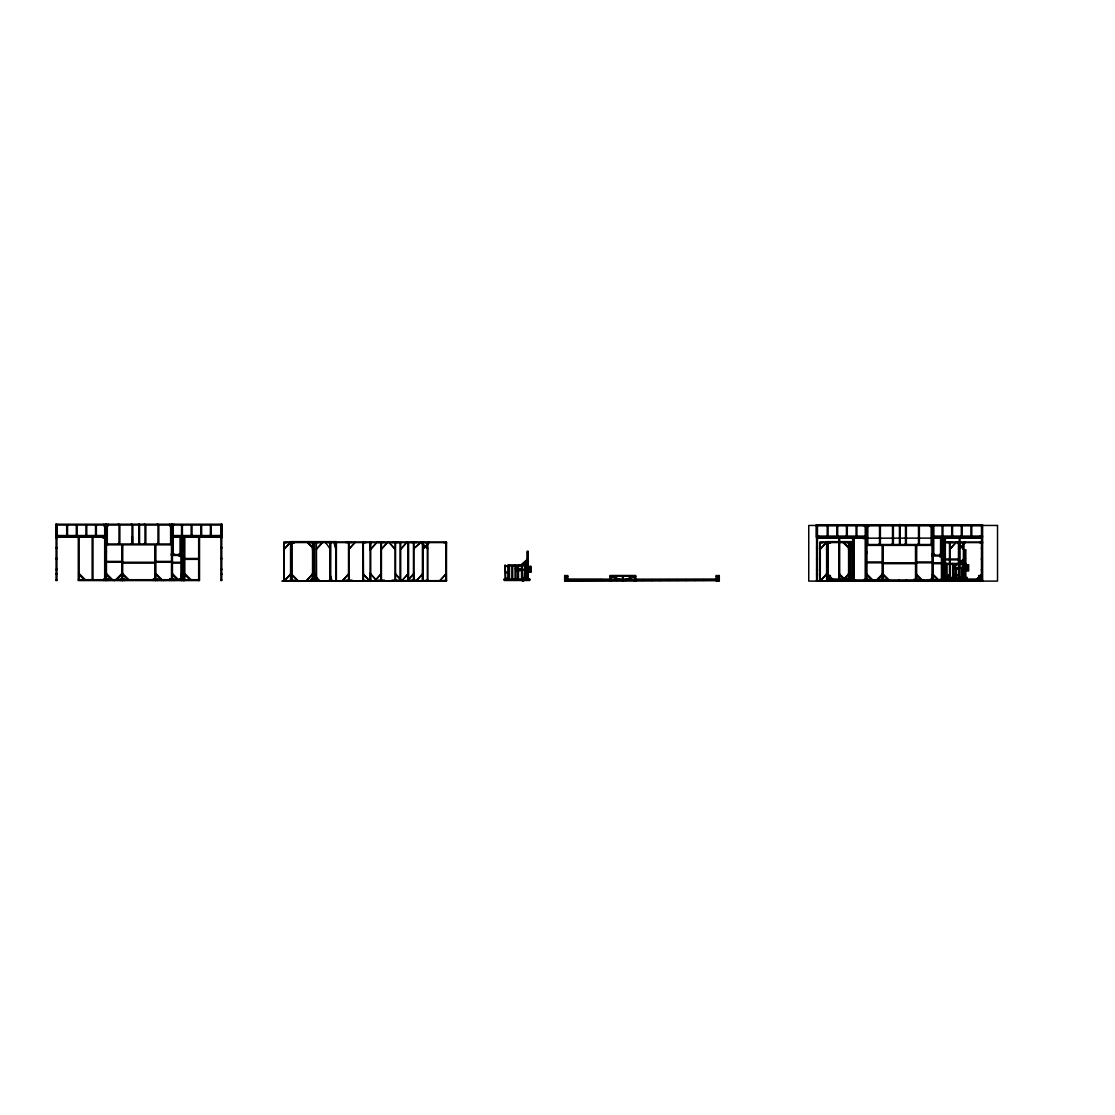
<?xml version="1.0" encoding="UTF-8"?>
<svg xmlns="http://www.w3.org/2000/svg" width="1115" height="1115" viewBox="0 0 1115 1115"><rect width="100%" height="100%" fill="white"/><g stroke="black" fill="none" stroke-linecap="round" stroke-linejoin="round"><path stroke-width="1.5" d="M565.514 581.11L565.514 575.479L564.65 575.479L564.664 581.11L719.3 580.455L564.65 580.455M942.05 538.113L816.584 538.238M944.21 538.113L982.287 538.238M962.496 564.315L962.426 561.054L962.775 564.329M105.841 580.413L106.092 578.964M867.066 580.845L867.456 580.148M882.704 580.929L881.867 580.594L882.745 580.622M931.708 581.068L932.851 580.804M944.224 575.479L943.611 575.438M982.217 547.939L981.423 547.981M334.026 542.545L335.726 549.11C337.246 545.681 332.172 535.27 336.354 549.11M329.901 574.03L332.145 580.929M867.651 580.608L868.278 580.608M610.783 576.12L622.477 580.455L610.783 576.12L610.755 580.455M104.378 579.577L104.141 579.577M171.905 525.946L171.822 525.946M153.731 579.577L153.661 579.019M157.187 579.591L157.103 579.033M161.327 580.455L161.41 579.507L161.494 580.455M173.773 554.448L173.452 554.448M165.619 579.898L165.703 580.455M170.079 579.591L169.828 579.033M180.282 555.535L180.532 555.535M181.508 556.246L181.424 556.246M872.418 580.441L872.794 581.11M882.704 579.479L882.759 580.079M931.429 544.482L931.513 544.482M940.809 556.078L940.893 556.078M107.43 524.594L107.5 524.998M325.594 542.545L330.249 549.11M313.58 574.35C322.779 581.877 317.524 584.33 314.263 574.03M853.337 579.619L849.853 574.03L853.1 577.974M313.789 548.789L307.447 542.225L313.956 548.789M291.336 574.35L297.691 580.929M848.947 547.702L843.177 542.545L850.006 548.803M827.386 574.35L833.741 580.929M982.329 570.169L981.423 570.281M155.292 574.169L155.905 573.556L161.982 579.619L161.368 580.232L155.793 574.239M155.375 580.162L155.152 544.845M221.746 547.409L220.895 547.437M423.073 549.138L429.317 542.238L422.557 549.11M446.028 574.058L439.589 580.971L445.833 574.072M846.606 579.535L852.404 574.378L845.505 580.636M915.75 580.859L916.377 580.804M959.123 549.138L965.367 542.252L958.593 549.124M953.534 568.12L957.353 564.288L956.74 563.674L952.921 567.507L959.123 568.204M945.13 578.434L949.827 574.378L942.942 580.636M958.468 574.072L952.029 580.636M981.883 574.072L975.318 580.65L982.204 574.406M982.078 574.058L975.514 580.636L981.312 575.479M56.14 569.263L56.935 569.096M221.746 569.654L220.895 569.737M172.491 544.218L172.491 544.455M635.034 576.12L623.341 580.455L635.02 576.12L635.02 580.455M525.778 578.337L522.391 578.351M963.653 576.831L959.987 576.887M964.963 550.42L965.827 549.779L964.921 549.779L964.921 563.409L964.963 550.42L965.827 550.42L965.841 577.528M527.367 551.897L528.231 551.242L527.339 551.242L527.339 564.887L527.367 551.883L528.231 551.883L528.259 579.006M965.841 563.409L945.562 563.437L945.562 577.528M528.259 564.873L507.98 564.915L507.98 579.006M105.563 524.858L106.441 524.203M131.988 524.858L131.11 524.203M144.978 524.858L144.1 524.203M157.968 524.858L157.103 524.203M169.982 525.026L170.233 525.026M172.254 524.858L171.389 524.203M55.778 525.067L221.76 525.067M905.561 525.151L905.478 525.709M918.621 525.151L918.551 525.709M105.925 525.304L106.009 526.252L105.995 524.203M816.291 525.611L982.287 525.611M172.254 525.946L169.661 525.946L169.661 524.203M932.781 526.475L930.175 526.475L930.175 524.747M56.071 535.534L104.699 535.534M172.365 535.534L222.052 535.534M816.584 536.078L865.226 536.078M932.893 536.078L982.58 536.078M106.441 536.399L55.778 536.399L55.778 524.203L222.052 524.203L222.052 536.399L171.501 536.399M56.071 536.608L62.998 537.263M221.76 536.608L214.819 537.263M866.954 536.942L816.291 536.942L816.291 524.747L982.58 524.747L982.538 581.11M932.015 536.942L982.58 536.942M56.071 537.263L106.441 537.263M171.501 537.263L221.76 537.263M816.584 537.151L823.525 537.806M932.098 537.249L932.098 537.165M933.436 537.277L933.199 537.834M982.287 537.151L975.346 537.806M816.584 537.806L866.954 537.806M932.015 537.806L982.287 537.806M56.029 537.918L56.935 537.918M180.909 537.918L181.773 537.918M183.083 537.918L183.947 537.918M220.895 537.918L221.857 537.932M816.584 538.447L817.462 538.447M941.436 538.447L942.3 538.447M943.611 538.447L944.475 538.447M981.423 538.447L982.287 538.447M853.839 541.639L826.619 541.639L826.619 581.068M959.248 541.653L958.788 581.082M853.839 542.085L819.832 542.085L819.832 581.068M944.335 542.141L982.538 542.141M283.781 542.545L446.516 542.587M819.832 542.545L853.937 542.545M944.335 542.587L982.538 542.587M283.781 542.991L287.029 542.545M290.569 542.991L294.346 542.991M362.863 542.991L366.11 542.545M370.055 543.019L370.765 543.033M427.812 542.991L424.564 542.545M446.516 543.033L443.24 542.545M819.832 543.005L823.079 542.545M826.619 543.005L830.563 543.005M853.937 543.005L846.522 542.545M963.862 543.005L960.614 542.545M982.538 543.005L979.291 542.545M118.998 543.326L118.12 543.981M131.988 543.326L131.11 543.981M144.978 543.326L144.1 543.981M157.968 543.326L157.103 543.981M879.512 543.869L878.648 544.51M892.502 543.869L891.638 544.51M905.505 543.869L904.627 544.51M918.495 543.869L917.617 544.51M106.441 543.981L171.501 543.981M106.441 544.413L108.49 544.413M866.954 544.51L932.015 544.51M106.441 544.845L171.501 544.845M866.954 544.956L869.017 544.956M866.954 545.388L932.015 545.388M56.071 547.437L56.935 547.437M816.584 547.981L817.462 547.981M56.071 548.092L56.935 548.092M220.895 548.092L221.76 548.092M816.584 548.636L817.462 548.636M981.423 548.636L982.287 548.636M335.726 548.789L336.437 548.789M312.535 550.002L312.994 542.085M370.082 550.029L370.542 542.099M826.619 550.016L827.079 542.085M848.585 550.016L849.045 542.085M105.563 551.089L106.441 551.089M105.563 551.688L106.441 551.688M866.09 551.632L866.954 551.632M866.09 552.232L866.954 552.232M105.563 552.385L106.441 552.385M866.09 552.929L866.954 552.929M171.389 553.723L173.982 553.723L173.982 554.587M181.773 553.723L179.18 553.723L179.18 554.587M931.917 554.267L934.509 554.267L934.509 555.131M942.3 554.267L939.708 554.267L939.708 555.131M942.008 554.392L941.771 554.949M171.389 554.587L181.773 554.587M933.98 554.991L934.231 554.991M931.917 555.131L942.3 555.131M171.389 555.451L181.773 555.451M931.917 555.995L942.3 555.995M181.773 556.315L179.18 556.315L179.18 555.451M942.3 556.859L939.708 556.859L939.708 555.995M56.071 558.267L56.935 558.267M220.895 558.267L221.76 558.267M184.811 558.476L198.665 558.476M56.071 558.908L56.935 558.908M220.895 558.908L221.76 558.908M816.584 558.81L817.462 558.81M981.423 558.81L982.287 558.81M945.339 559.019L959.193 559.019M184.811 559.354L198.665 559.354M816.584 559.451L817.462 559.451M981.423 559.451L982.287 559.451M945.339 559.883L959.193 559.883M106.441 561.403L121.911 561.403M155.905 561.403L171.501 561.403M866.954 561.946L882.439 561.946M916.432 561.946L932.015 561.946M106.441 562.267L121.911 562.267M122.775 562.267L155.041 562.267M155.905 562.267L171.501 562.267M172.365 562.267L180.909 562.267M866.954 562.81L882.439 562.81M883.303 562.81L915.568 562.81M916.432 562.81L932.015 562.81M932.893 562.81L941.436 562.81M122.775 563.131L155.041 563.131M172.365 563.131L180.909 563.131M883.303 563.674L915.568 563.674M932.893 563.674L941.436 563.674M945.562 564.302L947.081 564.288L947.081 575.884M949.436 564.288L950.301 564.288L950.301 577.528M952.67 563.423L953.534 564.288L953.534 578.351M959.123 564.288L959.987 564.288M964.322 564.929L968.656 564.929L968.656 570.782L965.019 570.782M965.66 565.584L968.015 565.584M505.109 565.779L509.485 565.751L509.485 579.828M515.074 564.901L515.938 565.751L515.938 579.828M964.322 565.793L965.66 565.793M526.74 566.406L531.075 566.406L531.075 572.246L528.078 572.246L528.078 566.406M505.764 566.434L507.98 566.434M528.078 567.061L530.419 567.061M962.343 567.117L961.688 577.528M965.66 567.535L968.015 567.535M961.688 567.981L962.816 568.009M965.66 568.176L968.015 568.176M524.747 568.58L524.106 579.006M220.895 569.096L221.76 569.096M528.078 568.998L530.419 568.998M953.534 569.068L959.123 569.068M524.106 569.458L524.775 569.486M528.078 569.654L530.419 569.654M816.584 569.626L817.462 569.626M981.423 569.626L982.287 569.626M56.071 569.737L56.935 569.737M515.938 569.667L521.527 569.667M955.234 569.709L956.113 569.709M816.584 570.281L817.462 570.281M965.66 570.127L968.015 570.127M515.938 570.532L521.527 570.532M517.653 571.187L518.517 571.187M528.078 571.605L530.419 571.605M505.764 572.148L507.98 572.148M505.764 572.803L507.98 572.803M312.535 573.138L312.994 581.068M826.619 573.138L827.079 581.068M848.585 573.138L849.045 581.068M370.082 573.18L370.542 581.11M423.198 573.166L422.738 581.082M56.071 573.849L56.935 573.849M172.254 573.626L171.599 579.702M220.895 573.849L221.76 573.849M56.071 574.309L56.935 574.309M220.895 574.309L221.76 574.309M932.781 574.169L932.126 581.11M816.584 574.392L817.462 574.392M816.584 574.838L817.462 574.838M943.611 574.824L944.252 581.11M827.274 575.479L828.152 575.479L828.152 581.11M981.925 575.479L981.061 575.479L981.061 581.11M564.65 576.12L567.716 576.12M610.003 576.12L635.675 576.12M716.22 576.12L719.3 576.12M827.274 576.12L830.354 576.12M978.859 576.12L981.925 576.12M955.234 576.608L955.89 569.096M564.65 576.734L567.716 576.734M610.003 576.776L610.867 576.776M622.463 576.776L623.327 576.776M635.675 576.776L634.811 576.12M716.22 576.734L719.3 576.734M827.274 576.734L830.354 576.734M978.859 576.734L981.925 576.734M945.227 577.528L967.304 577.528L967.304 579.006M945.227 577.709L967.304 577.709M517.653 578.072L518.308 570.573M505.109 578.351L508.621 578.351M945.227 578.351L967.304 578.351M157.745 579.702L157.745 578.838L153.312 578.838L153.312 580.567M181.773 578.838L179.292 578.838L179.292 579.702M107.598 579.033L107.681 579.981L107.681 579.019M122.246 579.535L122.343 578.546L122.343 580.567M155.445 578.964L155.473 580.567M504.245 579.173L529.709 579.173M567.716 579.159L716.22 579.159M830.354 579.159L853.351 579.159M944.21 579.159L978.859 579.159M918.272 579.368L913.84 579.368L913.84 581.11M930.217 579.354L934.621 579.368L934.621 581.11M942.3 579.368L939.82 579.368L939.82 580.246M565.514 579.633L603.076 579.633M716.22 579.633L604.734 579.814M828.152 579.633L838.982 579.633M881.171 579.577L880.92 580.135M914.021 579.549L914.007 581.068M942.022 579.549L941.771 580.121M959.862 579.633L978.859 579.633M78.287 579.702L181.773 579.702M183.083 579.702L183.947 579.702M184.811 579.702L198.665 579.702M504.245 579.828L529.709 579.828M565.514 579.814L716.22 579.814M828.152 579.814L848.39 579.814M850.02 579.814L853.351 579.814M944.21 579.814L978.859 579.814M56.071 579.912L56.935 579.912M112.211 579.898L112.141 580.455M220.895 579.912L221.76 579.912M864.585 580.121L864.78 580.608M283.781 580.148L287.029 580.608M290.569 580.148L294.346 580.148M362.863 580.148L366.11 580.608M370.055 580.176L370.765 580.176M400.048 580.19L403.296 580.65M408.578 580.176L405.33 580.65M427.812 580.148L424.564 580.608M446.488 580.19L443.24 580.608M819.832 580.148L823.079 580.608M826.619 580.148L830.563 580.148M838.815 580.246L942.3 580.246M943.611 580.246L944.475 580.246M945.339 580.246L959.248 580.176M963.862 580.148L960.614 580.608M982.538 580.148L979.291 580.608M56.071 580.371L56.935 580.567L56.935 536.608M816.584 580.455L817.462 580.455M827.274 580.455L982.287 580.455M446.488 580.65L281.914 581.054L446.488 581.096L446.488 542.085L283.781 542.085L283.781 581.068M982.538 580.65L817.964 581.068M522.405 580.483L523.702 580.483M816.584 580.915L817.462 580.915M871.777 580.929L872.669 580.999M938.203 580.901L938.955 580.162L932.893 574.1L932.279 574.699L938.44 580.344M981.423 580.915L982.287 580.915M522.405 581.068L523.702 581.068M915.722 580.957L915.68 545.388M420.787 542.545L427.672 548.789L421.108 542.225L413.595 548.789L420.494 542.545M122.413 574.169L121.8 573.556L115.737 579.619L116.35 580.232L122.775 573.556L128.852 579.619L128.239 580.232L122.162 574.169M843.498 542.225L849.839 548.803M843.344 542.545L848.64 548.023M827.692 574.03L834.048 580.608M312.897 547.702L307.615 542.225L312.59 548.023M291.642 574.03L297.998 580.608M849.853 574.03L853.797 579.619M313.803 574.03L318.681 580.929M932.098 526.475L932.182 526.475M941.715 556.789L941.799 556.789M926.467 580.441L926.384 580.441M922.091 580.441L922.021 580.441M868.027 525.541L868.097 525.541M866.369 526.378L866.522 524.747M181.494 553.862L181.132 555.451M171.222 543.939L171.139 543.939M119.207 525.179L119.291 525.179M982.287 524.747L982.343 581.11M981.897 580.19L981.883 581.11M981.716 524.747L981.716 536.942M981.548 525.458L981.423 581.11M980.113 536.078L980.113 536.942M979.723 581.11L979.723 575.479L978.859 575.479L978.859 581.11M971.778 525.611L971.778 536.942M970.9 525.611L970.9 536.942M968.015 564.929L968.015 570.782M966.705 579.619L966.705 580.455M965.841 579.619L965.841 580.455M965.66 564.929L965.66 570.782M964.977 577.528L964.977 564.288L965.841 564.288L946.217 564.302L946.217 563.437L946.217 578.351M964.322 577.528L964.322 564.288L963.458 564.288L963.458 577.528M963.862 542.085L963.862 581.068M963.402 543.005L963.402 581.068M963.207 577.528L963.207 564.288L962.343 564.288L962.343 577.528M962.161 525.611L962.161 536.942M961.297 525.611L961.297 536.942M960.057 537.806L960.057 581.11M959.193 537.806L959.193 581.11M958.468 542.573L958.468 580.678M958.05 580.455L958.05 579.619L957.186 580.455M956.113 569.068L956.113 577.528M955.234 569.068L955.234 577.528M953.186 542.545L946.691 542.545M953.186 580.148L953.186 581.068M952.545 525.611L952.545 536.942M952.67 564.288L952.67 578.351M951.68 525.611L951.68 536.942M950.161 579.577L950.161 573.138L949.715 579.577M949.966 543.005L949.966 578.462M949.506 543.005L949.506 578.462M949.395 580.455L949.395 579.619L948.53 580.455M946.691 580.148L946.691 581.068M945.339 537.806L945.339 581.11M944.475 537.806L944.628 581.11M943.611 537.806L943.611 581.11M942.928 525.611L942.928 536.942M942.328 580.413L942.3 537.806M942.063 525.611L942.063 536.942M941.771 554.392L941.659 555.995M941.771 579.549L941.659 581.11M941.436 537.806L941.464 579.967M940.572 537.806L940.572 555.131M936.098 580.19L936.098 581.11M934.509 524.747L934.509 525.611M933.757 525.611L933.757 536.078M933.757 537.806L933.757 555.131M933.339 525.611L933.339 536.942M932.893 525.611L932.893 580.246M932.781 524.747L932.781 581.11M932.349 524.747L932.349 525.611M932.349 580.246L932.349 581.11M932.126 554.267L932.126 555.995M932.015 525.611L932.015 580.246M931.15 525.611L931.15 544.51M930.286 579.368L930.286 581.11M928.14 580.148L928.14 581.068M924.335 580.246L924.335 581.11M923.68 580.246L923.68 581.11M920.502 580.148L920.502 581.068M919.359 525.611L919.359 544.51M918.495 524.747L918.495 544.51M918.161 579.368L918.161 581.11M916.544 545.388L916.544 579.368M916.432 545.388L916.321 581.11M915.889 579.507L916 581.11M915.568 545.388L915.568 579.368M906.788 581.11L906.816 580.176L906.593 581.11M906.37 525.611L906.37 544.51M906.091 580.176L906.133 581.11M905.505 524.747L905.505 544.51M900.084 525.611L900.084 544.51M899.763 524.301L899.763 544.468M899.443 525.611L899.443 544.51M898.913 580.148L899.011 581.068M893.38 525.611L893.38 544.51M892.948 537.054L892.948 544.51M892.502 524.747L892.502 544.51M888.028 580.148L888.028 581.068M885.101 581.11L885.045 579.368L880.711 579.368L880.711 581.11M883.205 545.388L883.205 581.11M882.955 579.479L882.871 581.11M882.55 581.11L882.439 545.388L882.327 579.368M881.533 580.148L881.533 581.068M880.39 525.611L880.39 544.51M879.512 525.611L879.512 544.51M875.024 580.246L875.024 581.11M874.383 580.246L874.383 581.11M872.432 580.148L872.432 581.068M871.777 580.148L871.805 581.068M868.697 524.747L868.697 526.475L864.362 526.475L864.362 524.747M868.697 581.11L868.697 579.368L864.362 579.368L864.362 581.11M868.278 580.135L868.027 580.608M867.832 525.611L867.832 544.51M866.954 525.611L866.954 579.368M866.745 580.246L866.745 581.11M866.383 579.507L866.522 581.11M866.09 524.747L866.09 581.11M865.226 525.611L865.226 536.942M865.212 579.368L865.212 538.67L863.428 538.67L863.428 537.806M856.919 525.611L856.919 536.942M856.055 525.611L856.055 536.942M855.553 580.148L855.553 581.068M854.16 538.238L854.16 581.11M853.533 537.806L853.533 580.246M852.668 537.806L852.808 580.608M852.473 542.545L852.529 578.462M852.473 580.148L852.543 581.068M852.153 542.545L852.083 579.577M850.313 543.005L850.313 580.148M849.992 543.005L849.992 580.148M849.853 543.005L849.853 580.148M849.532 543.005L849.532 580.148M849.24 542.085L849.24 581.068M848.585 542.085L848.585 581.068M847.302 525.611L847.302 536.942M846.438 525.611L846.438 536.942M839.679 537.806L839.679 580.246M838.815 537.806L838.815 581.11M837.686 525.611L837.686 536.942M836.821 525.611L836.821 536.942M836.808 579.619L836.808 580.455M835.943 579.619L835.943 580.455M830.563 579.159L830.396 580.608M830.354 581.11L830.354 575.479L829.49 575.479L829.49 581.11M828.083 525.611L828.083 536.942M827.86 543.005L827.86 580.148M827.692 543.005L827.692 580.148M827.428 542.085L827.428 581.068L827.274 542.085M827.205 525.611L827.205 536.942M820.292 543.005L820.292 581.068M818.758 536.078L818.758 536.942M817.462 525.611L817.462 536.078M817.462 537.151L817.462 581.11M817.17 524.747L817.17 536.942M816.584 524.747L816.584 581.11M719.3 581.11L719.3 575.479L718.436 575.479L718.436 581.11M717.084 581.11L717.084 575.479L716.22 575.479L716.22 581.11M704.081 579.619L704.081 580.455M703.217 579.619L703.217 580.455M695.412 579.619L695.412 580.455M694.547 579.619L694.547 580.455M686.756 579.619L686.756 580.455M685.892 579.619L685.892 580.455M678.101 579.619L678.101 580.455M677.237 579.619L677.237 580.455M669.432 579.619L669.432 580.455M668.568 579.619L668.568 580.455M660.777 579.619L660.777 580.455M659.913 579.619L659.913 580.455M652.122 579.619L652.122 580.455M651.244 579.619L651.244 580.455M643.453 579.619L643.453 580.455M642.588 579.619L642.588 580.455M635.675 581.11L635.675 575.479L610.114 575.479L610.17 580.455M634.811 579.159L634.811 581.11M633.933 579.619L633.975 581.11M626.128 579.619L626.128 580.455M625.264 579.619L625.264 580.455M623.327 576.12L623.327 581.11M622.574 576.12L622.463 581.11M617.473 579.619L617.473 580.455M616.609 579.619L616.609 580.455M610.992 579.159L611.034 581.11M581.974 579.619L581.974 580.455M574.169 579.619L574.169 580.455M573.305 579.619L573.305 580.455M567.925 579.159L567.883 580.455M567.716 581.11L567.716 575.479L566.852 575.479L566.852 581.11M530.419 566.406L530.419 572.246M529.709 579.006L529.709 580.483L504.245 580.483L504.245 579.006M527.381 579.006L527.381 565.751L528.259 565.751L508.621 565.779L508.621 564.915L508.621 579.828M526.74 579.006L526.74 565.751L525.876 565.751L525.876 579.006M525.625 579.006L525.625 565.751L524.747 565.751L524.747 579.006M522.391 579.006L522.391 565.751L521.527 565.751L521.527 579.006M518.517 570.532L518.517 579.006M517.653 570.532L517.653 579.006M515.074 565.751L515.074 579.828M512.719 579.006L512.719 565.751L511.855 565.751L511.855 579.828M505.764 579.006L505.109 564.915L505.109 579.828M446.293 542.127L446.293 550.141M446.293 573.18L446.293 581.11M446.028 542.991L446.028 581.11M445.847 542.029L445.833 581.11M427.812 542.085L427.812 581.068M427.352 542.991L427.352 581.068M423.198 581.082L423.198 541.653L422.557 581.082M423.003 541.653L423.073 580.664M422.418 542.559L422.418 580.664M417.135 542.545L410.641 542.545M417.135 581.054L417.135 580.148L410.641 580.148L410.641 581.054M414.111 581.068L414.111 573.138L413.554 580.608M413.916 542.991L413.916 580.148M413.456 542.991L413.456 580.148M408.578 542.587L408.578 581.096M407.937 542.587L407.937 580.176M400.703 542.559L400.703 581.096M400.048 542.559L400.048 581.096M398.585 542.545L392.09 542.545M398.585 581.054L398.585 580.148L392.09 580.148L392.09 581.054M395.56 542.991L395.56 581.068M395.1 542.991L395.1 581.068M384.466 542.545L377.971 542.545M384.466 581.054L384.466 580.148L377.971 580.148L377.971 581.054M381.442 542.991L381.442 581.068M380.982 542.991L380.996 581.068M370.738 542.113L370.738 581.096M370.082 542.099L370.082 581.11M363.504 580.608L363.309 542.991M362.863 542.085L362.96 581.068M351.978 542.545L345.483 542.545M351.978 581.054L351.978 580.148L345.483 580.148L345.483 581.054M348.967 542.991L348.967 581.068M348.507 542.991L348.521 581.068M336.869 542.545L335.099 542.545M336.869 580.608L335.099 580.608M336.382 581.054L336.382 541.639L290.569 541.639L290.569 581.068M335.754 542.085L335.726 581.054M331.977 542.545L328.158 542.545M331.977 580.608L328.158 580.608M329.901 542.991L329.789 580.148M319.503 542.545L310.472 542.545M319.503 581.054L319.503 580.148L310.806 580.608M316.758 580.148L316.59 581.054L316.423 542.545M316.256 542.085L316.033 581.068M314.263 542.991L314.263 580.148M313.803 542.991L313.942 580.148M313.482 542.991L313.482 580.148M313.19 542.085L313.19 581.054M312.535 542.085L312.535 581.068M291.809 542.991L291.809 580.148M291.642 542.991L291.642 580.148M291.224 542.085L291.224 581.054M291.029 542.085L291.029 581.068M284.241 542.991L284.241 581.068M221.76 524.203L221.76 580.567L220.895 580.567L220.895 536.608M221.188 524.203L221.188 536.399M220.895 525.067L220.895 535.534M219.585 535.534L219.585 536.399M211.251 525.067L211.251 536.399M210.387 525.067L210.387 536.399M201.634 525.067L201.634 536.399M200.77 525.067L200.77 536.399M199.529 537.263L199.529 580.567L78.287 580.567L78.287 537.263M198.665 537.263L198.665 580.567M192.017 525.067L192.017 536.399M191.153 525.067L191.153 536.399M184.811 537.263L184.811 580.567M183.947 537.263L183.947 580.567M183.724 574.281L183.724 580.567M183.083 537.263L183.083 580.567M182.4 525.067L182.4 536.399M181.773 537.263L181.773 580.567M181.536 525.067L181.536 536.399M181.132 574.281L181.132 580.567M180.909 537.263L180.937 579.424M180.045 537.263L180.045 554.587M173.982 524.203L173.982 525.067M174.093 580.567L174.093 578.838L169.689 578.81L169.759 580.567M173.229 525.067L173.229 535.534M173.229 537.263L173.229 554.587M172.811 525.067L172.811 536.399M172.365 525.067L172.365 579.702L172.254 524.203M171.822 524.203L171.822 525.067M171.822 579.702L171.822 580.567M171.599 553.723L171.599 555.451M171.501 525.067L171.501 579.702M170.623 525.067L170.623 543.981M163.807 579.702L163.807 580.567M163.166 579.702L163.166 580.567M158.832 525.067L158.832 543.981M157.968 524.203L157.968 543.981M157.633 578.838L157.633 580.567M155.905 544.845L155.793 580.567M155.041 544.845L155.041 578.838M145.842 525.067L145.842 543.981M144.978 524.203L144.978 543.981M139.556 525.067L139.556 543.981M139.236 523.757L139.236 543.939M138.915 525.067L138.915 543.981M132.852 525.067L132.852 543.981M132.42 536.51L132.42 543.981M131.988 524.203L131.988 543.981M124.518 580.567L124.518 578.838L120.183 578.838L120.183 580.567M122.775 544.845L122.678 580.567M121.911 544.845L122.023 580.567M121.8 544.845L121.8 578.838M119.862 525.067L119.862 543.981M118.998 524.203L118.12 524.203M118.998 525.067L118.998 543.981M114.497 579.702L114.497 580.567M113.855 579.702L113.855 580.567M108.169 524.203L108.169 525.946L103.834 525.946L103.834 524.203M108.169 580.567L108.169 578.838L103.834 578.838L103.834 580.567M107.305 525.067L107.305 543.981M106.441 525.067L106.441 578.838M106.218 579.702L106.218 580.567M105.563 524.203L105.563 580.567M104.699 525.067L104.699 536.399M104.685 578.838L104.685 538.127L102.901 538.127L102.901 537.263M96.392 525.067L96.392 536.399M95.528 525.067L95.528 536.399M93.005 537.263L93.005 579.702M92.141 537.263L92.141 579.702M86.775 525.067L86.775 536.399M85.911 525.067L85.911 536.399M79.151 537.263L79.151 579.702M77.158 525.067L77.158 536.399M76.294 525.067L76.294 536.399M67.555 525.067L67.555 536.399M66.677 525.067L66.677 536.399M58.231 535.534L58.231 536.399M56.935 525.067L56.935 535.534M56.642 524.203L56.642 536.399M56.071 524.203L56.071 580.567M524.844 562.531L524.914 565.779L524.844 562.531M518.071 569.096L524.538 569.695L518.071 569.096M955.666 567.619L962.134 568.218L955.666 567.619M880.056 525.709L879.986 525.709M79.151 573.556L78.538 574.169L84.615 580.232L85.228 579.619L79.151 573.556M106.441 573.556L105.827 574.169L111.89 580.232L112.504 579.619L106.441 573.556M172.365 573.556L171.752 574.169L177.815 580.232L178.428 579.619L172.365 573.556M184.881 573.556L184.268 574.169L190.344 580.232L190.958 579.619L184.881 573.556M290.485 542.225L284.241 549.11L290.485 542.225M290.569 574.03L284.325 580.929L290.569 574.03M322.737 542.225L316.493 549.11L322.737 542.225M312.535 574.03L306.291 580.929L312.535 574.03M316.033 574.058L309.775 580.943L316.033 574.058M355.211 542.225L348.967 549.11L355.211 542.225M376.995 542.238L370.738 549.151L376.995 542.238M348.507 574.058L342.263 580.943L348.507 574.058M387.686 542.225L381.442 549.11L387.686 542.225M388.856 542.225L395.1 549.11L388.856 542.225M363.309 574.03L369.567 580.929L363.309 574.03M370.738 574.058L376.995 580.943L370.738 574.058M406.947 542.238L400.703 549.138L406.947 542.238M380.982 574.058L374.738 580.943L380.982 574.058M395.56 574.03L401.818 580.929L395.56 574.03M407.937 574.072L401.679 580.971L407.937 574.072M413.456 574.058L407.212 580.943L413.456 574.058M422.418 574.072L416.174 580.971L422.557 574.058M519.158 565.152L515.325 568.971L515.938 569.584L519.771 565.765L519.158 565.152M826.536 542.225L820.292 549.124L826.536 542.225M826.619 574.03L820.375 580.929L826.619 574.03M839.679 574.1L839.065 574.699L845.142 580.776L845.755 580.162L839.679 574.1M848.585 574.03L842.341 580.929L848.585 574.03M866.954 574.1L866.355 574.699L872.418 580.776L873.031 580.162L866.954 574.1M882.327 574.1L876.265 580.162L876.878 580.776L882.941 574.699L882.327 574.1M883.303 574.1L882.69 574.699L888.766 580.776L889.38 580.162L883.303 574.1M916.432 574.1L915.819 574.699L921.896 580.776L922.509 580.162L916.432 574.1M956.21 542.225L949.966 549.124L956.21 542.225M957.158 542.225L963.402 549.124L957.158 542.225M945.409 574.1L944.795 574.699L950.872 580.776L951.485 580.162L945.409 574.1M527.381 559.284L521.179 564.678L521.75 565.333L527.952 559.939L527.381 559.284M964.963 557.821L958.775 563.2L959.346 563.856L965.534 558.476L964.963 557.821M997.521 525.458L808.751 525.458L808.751 581.11L997.521 581.11L997.521 525.458M962.287 562.545L961.646 563.409L962.287 562.545M524.705 564.023L524.05 564.887L524.705 564.023M526.308 564.023L525.653 564.887L526.308 564.023M330.528 580.148L330.528 542.991L330.416 580.148"/></g></svg>
